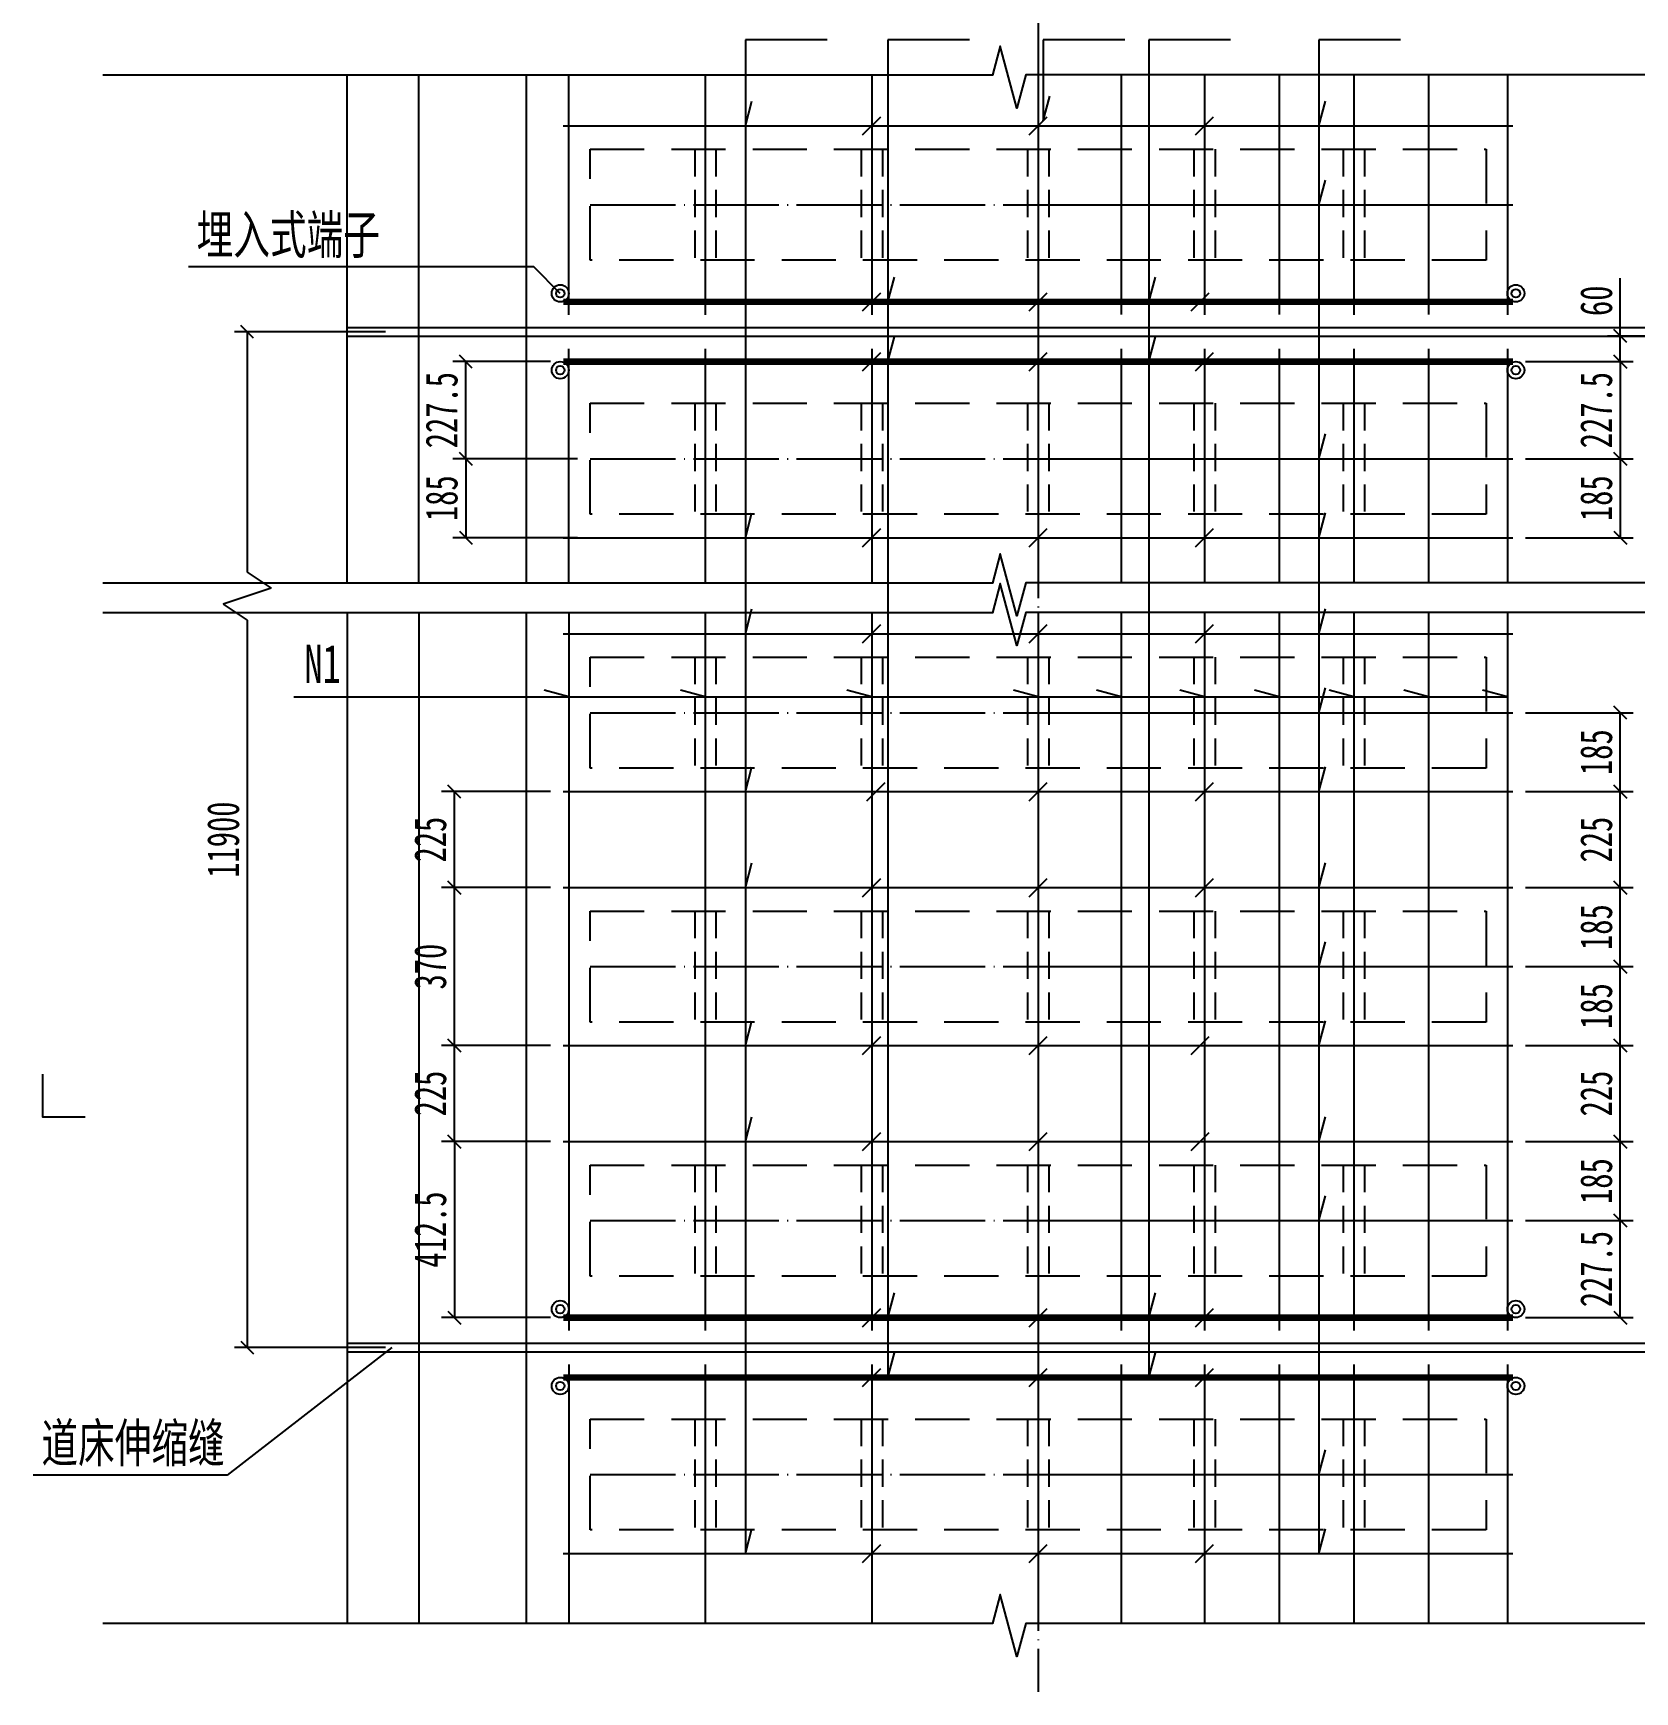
# Model space of a CAD drawing. Header units: millimetres. Extents: x 751 to 23969, y -17237 to -4028.
# Drawn here: x 6598 to 10353, y -15271 to -11384 of the extents above; entities that cross this region are included whole.
import ezdxf

# ---------------------------------------------------------------- set-up
doc = ezdxf.new("R2010")
doc.units = ezdxf.units.MM
doc.linetypes.add('DASHED', pattern=[19.05, 12.7, -6.35])
doc.linetypes.add('DOTE', pattern=[2.42, 2, -0.2, 0.02, -0.2])
doc.layers.get('Defpoints').update_dxf_attribs({"color": 250})
for name, color, linetype in [('DOT', 6, 'DOTE'), ('标注', 3, 'Continuous'), ('粗实线', 4, 'Continuous'), ('钢筋', 4, 'Continuous')]:
    doc.layers.add(name, color=color, linetype=linetype)
doc.styles.add('宋体', font='SimSun.ttf', dxfattribs={"width": 0.7})
doc.dimstyles.new('1比30', dxfattribs={"dimscale": 30, "dimtxt": 2.5, "dimasz": 1, "dimexe": 1, "dimexo": 1, "dimtad": 3, "dimdec": 0, "dimzin": 0, "dimdsep": 46, "dimtxsty": '宋体', "dimblk": 'OBLIQUE', "dimcen": 0.09, "dimadec": 0, "dimazin": 0, "dimtfac": 1, "dimtdec": 0, "dimtofl": 0, "dimtmove": 0, "dimatfit": 3, "dimfxl": 0, "dimtolj": 1, "dimtzin": 0, "dimarcsym": 0})

# ---------------------------------------------------------------- blocks, each defined once
blk = doc.blocks.new('_Oblique')
at = {"color": 0, "linetype": 'ByBlock', "lineweight": -2}
blk.add_line((-0.5, -0.5), (0.5, 0.5), dxfattribs=at)
blk = doc.blocks.new('*D23')
at = {"layer": 'Defpoints', "color": 0, "transparency": 16777216}
for p in [(7585.6, -13756.5), (7840.9, -13756.5), (7840.9, -13981.5)]:
    blk.add_point(p, dxfattribs=at)
at = {"layer": '标注', "color": 0, "lineweight": -2, "transparency": 16777216}
for p, q in [((7810.9, -13756.5), (7555.6, -13756.5)), ((7585.6, -13981.5), (7585.6, -13756.5)), ((7810.9, -13981.5), (7555.6, -13981.5))]:
    blk.add_line(p, q, dxfattribs=at)
at = {"layer": '标注', "color": 0, "lineweight": -2, "transparency": 16777216, "xscale": 30, "yscale": 30, "zscale": 30}
for p, rotation in [((7585.6, -13756.5), 90), ((7585.6, -13981.5), 270)]:
    blk.add_blockref('_Oblique', p, dxfattribs=dict(at, rotation=rotation))
at = {"layer": '标注', "color": 0, "transparency": 16777216, "insert": (7529.4, -13869), "char_height": 75, "attachment_point": 5, "rotation": 90, "style": '宋体'}
blk.add_mtext('\\A1;225', dxfattribs=at)
blk = doc.blocks.new('*D24')
at = {"layer": 'Defpoints', "color": 0, "transparency": 16777216}
for p in [(7585.6, -13386.5), (7840.9, -13386.5), (7840.9, -13756.5)]:
    blk.add_point(p, dxfattribs=at)
at = {"layer": '标注', "color": 0, "lineweight": -2, "transparency": 16777216}
for p, q in [((7810.9, -13386.5), (7555.6, -13386.5)), ((7585.6, -13756.5), (7585.6, -13386.5)), ((7810.9, -13756.5), (7555.6, -13756.5))]:
    blk.add_line(p, q, dxfattribs=at)
at = {"layer": '标注', "color": 0, "lineweight": -2, "transparency": 16777216, "xscale": 30, "yscale": 30, "zscale": 30}
for p, rotation in [((7585.6, -13386.5), 90), ((7585.6, -13756.5), 270)]:
    blk.add_blockref('_Oblique', p, dxfattribs=dict(at, rotation=rotation))
at = {"layer": '标注', "color": 0, "transparency": 16777216, "insert": (7529.4, -13571.5), "char_height": 75, "attachment_point": 5, "rotation": 90, "style": '宋体'}
blk.add_mtext('\\A1;370', dxfattribs=at)
blk = doc.blocks.new('*D25')
at = {"layer": 'Defpoints', "color": 0, "transparency": 16777216}
for p in [(7585.6, -13161.5), (7840.9, -13161.5), (7840.9, -13386.5)]:
    blk.add_point(p, dxfattribs=at)
at = {"layer": '标注', "color": 0, "lineweight": -2, "transparency": 16777216}
for p, q in [((7810.9, -13161.5), (7555.6, -13161.5)), ((7585.6, -13386.5), (7585.6, -13161.5)), ((7810.9, -13386.5), (7555.6, -13386.5))]:
    blk.add_line(p, q, dxfattribs=at)
at = {"layer": '标注', "color": 0, "lineweight": -2, "transparency": 16777216, "xscale": 30, "yscale": 30, "zscale": 30}
for p, rotation in [((7585.6, -13161.5), 90), ((7585.6, -13386.5), 270)]:
    blk.add_blockref('_Oblique', p, dxfattribs=dict(at, rotation=rotation))
at = {"layer": '标注', "color": 0, "transparency": 16777216, "insert": (7529.4, -13274), "char_height": 75, "attachment_point": 5, "rotation": 90, "style": '宋体'}
blk.add_mtext('\\A1;225', dxfattribs=at)
blk = doc.blocks.new('*D11')
at = {"layer": 'Defpoints', "color": 0, "transparency": 16777216}
for p in [(7612.2, -12154), (7840.9, -12154), (7903.8, -12381.5)]:
    blk.add_point(p, dxfattribs=at)
at = {"layer": '标注', "color": 0, "lineweight": -2, "transparency": 16777216}
for p, q in [((7810.9, -12154), (7582.2, -12154)), ((7612.2, -12381.5), (7612.2, -12154)), ((7873.8, -12381.5), (7582.2, -12381.5))]:
    blk.add_line(p, q, dxfattribs=at)
at = {"layer": '标注', "color": 0, "lineweight": -2, "transparency": 16777216, "xscale": 30, "yscale": 30, "zscale": 30}
for p, rotation in [((7612.2, -12154), 90), ((7612.2, -12381.5), 270)]:
    blk.add_blockref('_Oblique', p, dxfattribs=dict(at, rotation=rotation))
at = {"layer": '标注', "color": 0, "transparency": 16777216, "insert": (7556, -12267.7), "char_height": 75, "attachment_point": 5, "rotation": 90, "style": '宋体'}
blk.add_mtext('\\A1;227.5', dxfattribs=at)
blk = doc.blocks.new('*D26')
at = {"layer": 'Defpoints', "color": 0, "transparency": 16777216}
for p in [(7840.9, -13981.5), (7585.6, -14394), (7840.9, -14394)]:
    blk.add_point(p, dxfattribs=at)
at = {"layer": '标注', "color": 0, "lineweight": -2, "transparency": 16777216}
for p, q in [((7810.9, -13981.5), (7555.6, -13981.5)), ((7585.6, -13981.5), (7585.6, -14394)), ((7810.9, -14394), (7555.6, -14394))]:
    blk.add_line(p, q, dxfattribs=at)
at = {"layer": '标注', "color": 0, "lineweight": -2, "transparency": 16777216, "xscale": 30, "yscale": 30, "zscale": 30}
for p, rotation in [((7585.6, -13981.5), 90), ((7585.6, -14394), 270)]:
    blk.add_blockref('_Oblique', p, dxfattribs=dict(at, rotation=rotation))
at = {"layer": '标注', "color": 0, "transparency": 16777216, "insert": (7529.4, -14187.7), "char_height": 75, "attachment_point": 5, "rotation": 90, "style": '宋体'}
blk.add_mtext('\\A1;412.5', dxfattribs=at)
blk = doc.blocks.new('*D27')
at = {"layer": 'Defpoints', "color": 0, "transparency": 16777216}
for p in [(7903.8, -12381.5), (7612.2, -12566.5), (7903.8, -12566.5)]:
    blk.add_point(p, dxfattribs=at)
at = {"layer": '标注', "color": 0, "lineweight": -2, "transparency": 16777216}
for p, q in [((7873.8, -12381.5), (7582.2, -12381.5)), ((7612.2, -12381.5), (7612.2, -12566.5)), ((7873.8, -12566.5), (7582.2, -12566.5))]:
    blk.add_line(p, q, dxfattribs=at)
at = {"layer": '标注', "color": 0, "lineweight": -2, "transparency": 16777216, "xscale": 30, "yscale": 30, "zscale": 30}
for p, rotation in [((7612.2, -12381.5), 90), ((7612.2, -12566.5), 270)]:
    blk.add_blockref('_Oblique', p, dxfattribs=dict(at, rotation=rotation))
at = {"layer": '标注', "color": 0, "transparency": 16777216, "insert": (7556, -12474), "char_height": 75, "attachment_point": 5, "rotation": 90, "style": '宋体'}
blk.add_mtext('\\A1;185', dxfattribs=at)
blk = doc.blocks.new('*D28')
at = {"layer": 'Defpoints', "color": 0, "transparency": 16777216}
for p in [(10066.7, -12154), (10066.7, -12381.5), (10318.6, -12381.5)]:
    blk.add_point(p, dxfattribs=at)
at = {"layer": '标注', "color": 0, "lineweight": -2, "transparency": 16777216}
for p, q in [((10096.7, -12154), (10348.6, -12154)), ((10318.6, -12154), (10318.6, -12381.5)), ((10096.7, -12381.5), (10348.6, -12381.5))]:
    blk.add_line(p, q, dxfattribs=at)
at = {"layer": '标注', "color": 0, "lineweight": -2, "transparency": 16777216, "xscale": 30, "yscale": 30, "zscale": 30}
for p, rotation in [((10318.6, -12154), 90), ((10318.6, -12381.5), 270)]:
    blk.add_blockref('_Oblique', p, dxfattribs=dict(at, rotation=rotation))
at = {"layer": '标注', "color": 0, "transparency": 16777216, "insert": (10262.4, -12267.7), "char_height": 75, "attachment_point": 5, "rotation": 90, "style": '宋体'}
blk.add_mtext('\\A1;227.5', dxfattribs=at)
blk = doc.blocks.new('*D29')
at = {"layer": 'Defpoints', "color": 0, "transparency": 16777216}
for p in [(10066.7, -12381.5), (10066.7, -12566.5), (10318.6, -12566.5)]:
    blk.add_point(p, dxfattribs=at)
at = {"layer": '标注', "color": 0, "lineweight": -2, "transparency": 16777216}
for p, q in [((10096.7, -12381.5), (10348.6, -12381.5)), ((10318.6, -12381.5), (10318.6, -12566.5)), ((10096.7, -12566.5), (10348.6, -12566.5))]:
    blk.add_line(p, q, dxfattribs=at)
at = {"layer": '标注', "color": 0, "lineweight": -2, "transparency": 16777216, "xscale": 30, "yscale": 30, "zscale": 30}
for p, rotation in [((10318.6, -12381.5), 90), ((10318.6, -12566.5), 270)]:
    blk.add_blockref('_Oblique', p, dxfattribs=dict(at, rotation=rotation))
at = {"layer": '标注', "color": 0, "transparency": 16777216, "insert": (10262.4, -12474), "char_height": 75, "attachment_point": 5, "rotation": 90, "style": '宋体'}
blk.add_mtext('\\A1;185', dxfattribs=at)
blk = doc.blocks.new('*D30')
at = {"layer": 'Defpoints', "color": 0, "transparency": 16777216}
for p in [(10066.7, -14166.5), (10318.6, -14166.5), (10066.7, -14394)]:
    blk.add_point(p, dxfattribs=at)
at = {"layer": '标注', "color": 0, "lineweight": -2, "transparency": 16777216}
for p, q in [((10096.7, -14166.5), (10348.6, -14166.5)), ((10318.6, -14394), (10318.6, -14166.5)), ((10096.7, -14394), (10348.6, -14394))]:
    blk.add_line(p, q, dxfattribs=at)
at = {"layer": '标注', "color": 0, "lineweight": -2, "transparency": 16777216, "xscale": 30, "yscale": 30, "zscale": 30}
for p, rotation in [((10318.6, -14166.5), 90), ((10318.6, -14394), 270)]:
    blk.add_blockref('_Oblique', p, dxfattribs=dict(at, rotation=rotation))
at = {"layer": '标注', "color": 0, "transparency": 16777216, "insert": (10262.4, -14280.2), "char_height": 75, "attachment_point": 5, "rotation": 90, "style": '宋体'}
blk.add_mtext('\\A1;227.5', dxfattribs=at)
blk = doc.blocks.new('*D31')
at = {"layer": 'Defpoints', "color": 0, "transparency": 16777216}
for p in [(10066.7, -13981.5), (10318.6, -13981.5), (10066.7, -14166.5)]:
    blk.add_point(p, dxfattribs=at)
at = {"layer": '标注', "color": 0, "lineweight": -2, "transparency": 16777216}
for p, q in [((10096.7, -13981.5), (10348.6, -13981.5)), ((10318.6, -14166.5), (10318.6, -13981.5)), ((10096.7, -14166.5), (10348.6, -14166.5))]:
    blk.add_line(p, q, dxfattribs=at)
at = {"layer": '标注', "color": 0, "lineweight": -2, "transparency": 16777216, "xscale": 30, "yscale": 30, "zscale": 30}
for p, rotation in [((10318.6, -13981.5), 90), ((10318.6, -14166.5), 270)]:
    blk.add_blockref('_Oblique', p, dxfattribs=dict(at, rotation=rotation))
at = {"layer": '标注', "color": 0, "transparency": 16777216, "insert": (10262.4, -14074), "char_height": 75, "attachment_point": 5, "rotation": 90, "style": '宋体'}
blk.add_mtext('\\A1;185', dxfattribs=at)
blk = doc.blocks.new('*D32')
at = {"layer": 'Defpoints', "color": 0, "transparency": 16777216}
for p in [(10066.7, -13756.5), (10318.6, -13756.5), (10066.7, -13981.5)]:
    blk.add_point(p, dxfattribs=at)
at = {"layer": '标注', "color": 0, "lineweight": -2, "transparency": 16777216}
for p, q in [((10096.7, -13756.5), (10348.6, -13756.5)), ((10318.6, -13981.5), (10318.6, -13756.5)), ((10096.7, -13981.5), (10348.6, -13981.5))]:
    blk.add_line(p, q, dxfattribs=at)
at = {"layer": '标注', "color": 0, "lineweight": -2, "transparency": 16777216, "xscale": 30, "yscale": 30, "zscale": 30}
for p, rotation in [((10318.6, -13756.5), 90), ((10318.6, -13981.5), 270)]:
    blk.add_blockref('_Oblique', p, dxfattribs=dict(at, rotation=rotation))
at = {"layer": '标注', "color": 0, "transparency": 16777216, "insert": (10262.4, -13869), "char_height": 75, "width": 104.12, "attachment_point": 5, "rotation": 90, "style": '宋体'}
blk.add_mtext('\\A1;225', dxfattribs=at)
blk = doc.blocks.new('*D33')
at = {"layer": 'Defpoints', "color": 0, "transparency": 16777216}
for p in [(10066.7, -13571.5), (10318.6, -13571.5), (10066.7, -13756.5)]:
    blk.add_point(p, dxfattribs=at)
at = {"layer": '标注', "color": 0, "lineweight": -2, "transparency": 16777216}
for p, q in [((10096.7, -13571.5), (10348.6, -13571.5)), ((10318.6, -13756.5), (10318.6, -13571.5)), ((10096.7, -13756.5), (10348.6, -13756.5))]:
    blk.add_line(p, q, dxfattribs=at)
at = {"layer": '标注', "color": 0, "lineweight": -2, "transparency": 16777216, "xscale": 30, "yscale": 30, "zscale": 30}
for p, rotation in [((10318.6, -13571.5), 90), ((10318.6, -13756.5), 270)]:
    blk.add_blockref('_Oblique', p, dxfattribs=dict(at, rotation=rotation))
at = {"layer": '标注', "color": 0, "transparency": 16777216, "insert": (10262.4, -13664), "char_height": 75, "attachment_point": 5, "rotation": 90, "style": '宋体'}
blk.add_mtext('\\A1;185', dxfattribs=at)
blk = doc.blocks.new('*D34')
at = {"layer": 'Defpoints', "color": 0, "transparency": 16777216}
for p in [(10066.7, -13386.5), (10318.6, -13386.5), (10066.7, -13571.5)]:
    blk.add_point(p, dxfattribs=at)
at = {"layer": '标注', "color": 0, "lineweight": -2, "transparency": 16777216}
for p, q in [((10096.7, -13386.5), (10348.6, -13386.5)), ((10318.6, -13571.5), (10318.6, -13386.5)), ((10096.7, -13571.5), (10348.6, -13571.5))]:
    blk.add_line(p, q, dxfattribs=at)
at = {"layer": '标注', "color": 0, "lineweight": -2, "transparency": 16777216, "xscale": 30, "yscale": 30, "zscale": 30}
for p, rotation in [((10318.6, -13386.5), 90), ((10318.6, -13571.5), 270)]:
    blk.add_blockref('_Oblique', p, dxfattribs=dict(at, rotation=rotation))
at = {"layer": '标注', "color": 0, "transparency": 16777216, "insert": (10262.4, -13479), "char_height": 75, "attachment_point": 5, "rotation": 90, "style": '宋体'}
blk.add_mtext('\\A1;185', dxfattribs=at)
blk = doc.blocks.new('*D35')
at = {"layer": 'Defpoints', "color": 0, "transparency": 16777216}
for p in [(10066.7, -13161.5), (10318.6, -13161.5), (10066.7, -13386.5)]:
    blk.add_point(p, dxfattribs=at)
at = {"layer": '标注', "color": 0, "lineweight": -2, "transparency": 16777216}
for p, q in [((10096.7, -13161.5), (10348.6, -13161.5)), ((10318.6, -13386.5), (10318.6, -13161.5)), ((10096.7, -13386.5), (10348.6, -13386.5))]:
    blk.add_line(p, q, dxfattribs=at)
at = {"layer": '标注', "color": 0, "lineweight": -2, "transparency": 16777216, "xscale": 30, "yscale": 30, "zscale": 30}
for p, rotation in [((10318.6, -13161.5), 90), ((10318.6, -13386.5), 270)]:
    blk.add_blockref('_Oblique', p, dxfattribs=dict(at, rotation=rotation))
at = {"layer": '标注', "color": 0, "transparency": 16777216, "insert": (10262.4, -13274), "char_height": 75, "attachment_point": 5, "rotation": 90, "style": '宋体'}
blk.add_mtext('\\A1;225', dxfattribs=at)
blk = doc.blocks.new('*D36')
at = {"layer": 'Defpoints', "color": 0, "transparency": 16777216}
for p in [(10066.7, -12976.5), (10318.6, -12976.5), (10066.7, -13161.5)]:
    blk.add_point(p, dxfattribs=at)
at = {"layer": '标注', "color": 0, "lineweight": -2, "transparency": 16777216}
for p, q in [((10096.7, -12976.5), (10348.6, -12976.5)), ((10318.6, -13161.5), (10318.6, -12976.5)), ((10096.7, -13161.5), (10348.6, -13161.5))]:
    blk.add_line(p, q, dxfattribs=at)
at = {"layer": '标注', "color": 0, "lineweight": -2, "transparency": 16777216, "xscale": 30, "yscale": 30, "zscale": 30}
for p, rotation in [((10318.6, -12976.5), 90), ((10318.6, -13161.5), 270)]:
    blk.add_blockref('_Oblique', p, dxfattribs=dict(at, rotation=rotation))
at = {"layer": '标注', "color": 0, "transparency": 16777216, "insert": (10262.4, -13069), "char_height": 75, "attachment_point": 5, "rotation": 90, "style": '宋体'}
blk.add_mtext('\\A1;185', dxfattribs=at)
blk = doc.blocks.new('*D13')
at = {"layer": 'Defpoints', "color": 0, "transparency": 16777216}
for p in [(7453.8, -12084), (7100.1, -14464), (7453.8, -14464)]:
    blk.add_point(p, dxfattribs=at)
at = {"layer": '标注', "color": 0, "lineweight": -2, "transparency": 16777216}
for p, q in [((7423.8, -12084), (7070.1, -12084)), ((7100.1, -12084), (7100.1, -12647.4)), ((7100.1, -12647.4), (7156.4, -12684.9)), ((7156.4, -12684.9), (7043.9, -12722.4)), ((7043.9, -12722.4), (7100.1, -12759.9)), ((7100.1, -12759.9), (7100.1, -14464)), ((7423.8, -14464), (7070.1, -14464))]:
    blk.add_line(p, q, dxfattribs=at)
at = {"layer": '标注', "color": 0, "lineweight": -2, "transparency": 16777216, "xscale": 30, "yscale": 30, "zscale": 30}
for p, rotation in [((7100.1, -12084), 90), ((7100.1, -14464), 270)]:
    blk.add_blockref('_Oblique', p, dxfattribs=dict(at, rotation=rotation))
at = {"layer": '标注', "color": 0, "transparency": 16777216, "insert": (7043.9, -13274), "char_height": 75, "attachment_point": 5, "rotation": 90, "style": '宋体'}
blk.add_mtext('\\A1;11900', dxfattribs=at)
blk = doc.blocks.new('*D43')
at = {"layer": 'Defpoints', "color": 0, "transparency": 16777216}
for p in [(10318.6, -12094), (10573.8, -12094), (10066.7, -12154)]:
    blk.add_point(p, dxfattribs=at)
at = {"layer": '标注', "color": 0, "lineweight": -2, "transparency": 16777216}
for p, q in [((10318.6, -12094), (10318.6, -11958.7)), ((10543.8, -12094), (10288.6, -12094)), ((10318.6, -12154), (10318.6, -12094)), ((10096.7, -12154), (10348.6, -12154))]:
    blk.add_line(p, q, dxfattribs=at)
at = {"layer": '标注', "color": 0, "lineweight": -2, "transparency": 16777216, "xscale": 30, "yscale": 30, "zscale": 30}
for p, rotation in [((10318.6, -12094), 90), ((10318.6, -12154), 270)]:
    blk.add_blockref('_Oblique', p, dxfattribs=dict(at, rotation=rotation))
at = {"layer": '标注', "color": 0, "transparency": 16777216, "insert": (10262.4, -12011.4), "char_height": 75, "attachment_point": 5, "rotation": 90, "style": '宋体'}
blk.add_mtext('\\A1;60', dxfattribs=at)

msp = doc.modelspace()

# ---------------------------------------------------------------- linework, layer by layer
for p, q in [((7333.89, -12672.76), (7333.89, -11482.83)), ((7502.47, -12672.76), (7502.47, -11482.83)), ((7753.83, -11482.83), (7753.83, -12672.76)), ((7333.89, -12073.99), (10573.78, -12073.99)), ((7333.89, -12093.99), (10573.78, -12093.99)), ((7333.89, -12742.43), (7333.89, -15110.86)), ((7502.47, -12742.43), (7502.47, -15110.86)), ((7753.83, -12742.43), (7753.83, -15110.86)), ((7333.89, -14453.99), (10573.78, -14453.99)), ((7333.89, -14473.99), (10573.78, -14473.99))]:
    msp.add_line(p, q)
at = {"linetype": 'DASHED', "ltscale": 5}
for p, q in [((8148.83, -11656.49), (8148.83, -11916.49)), ((8198.83, -11656.49), (8198.83, -11916.49)), ((8538.83, -11656.49), (8538.83, -11916.49)), ((8588.83, -11656.49), (8588.83, -11916.49)), ((8928.83, -11656.49), (8928.83, -11916.49)), ((8978.83, -11656.49), (8978.83, -11916.49)), ((9318.83, -11656.49), (9318.83, -11916.49)), ((9368.83, -11656.49), (9368.83, -11916.49)), ((9668.83, -11656.49), (9668.83, -11916.49)), ((9718.83, -11656.49), (9718.83, -11916.49)), ((8148.83, -12251.49), (8148.83, -12511.49)), ((8198.83, -12251.49), (8198.83, -12511.49)), ((8538.83, -12251.49), (8538.83, -12511.49)), ((8588.83, -12251.49), (8588.83, -12511.49)), ((8928.83, -12251.49), (8928.83, -12511.49)), ((8978.83, -12251.49), (8978.83, -12511.49)), ((9318.83, -12251.49), (9318.83, -12511.49)), ((9368.83, -12251.49), (9368.83, -12511.49)), ((9668.83, -12251.49), (9668.83, -12511.49)), ((9718.83, -12251.49), (9718.83, -12511.49)), ((8148.83, -12846.49), (8148.83, -13106.49)), ((8198.83, -12846.49), (8198.83, -13106.49)), ((8538.83, -12846.49), (8538.83, -13106.49)), ((8588.83, -12846.49), (8588.83, -13106.49)), ((8928.83, -12846.49), (8928.83, -13106.49)), ((8978.83, -12846.49), (8978.83, -13106.49)), ((9318.83, -12846.49), (9318.83, -13106.49)), ((9368.83, -12846.49), (9368.83, -13106.49)), ((9668.83, -12846.49), (9668.83, -13106.49)), ((9718.83, -12846.49), (9718.83, -13106.49)), ((8148.83, -13441.49), (8148.83, -13701.49)), ((8198.83, -13441.49), (8198.83, -13701.49)), ((8538.83, -13441.49), (8538.83, -13701.49)), ((8588.83, -13441.49), (8588.83, -13701.49)), ((8928.83, -13441.49), (8928.83, -13701.49)), ((8978.83, -13441.49), (8978.83, -13701.49)), ((9318.83, -13441.49), (9318.83, -13701.49)), ((9368.83, -13441.49), (9368.83, -13701.49)), ((9668.83, -13441.49), (9668.83, -13701.49)), ((9718.83, -13441.49), (9718.83, -13701.49)), ((8148.83, -14036.49), (8148.83, -14296.49)), ((8198.83, -14036.49), (8198.83, -14296.49)), ((8538.83, -14036.49), (8538.83, -14296.49)), ((8588.83, -14036.49), (8588.83, -14296.49)), ((8928.83, -14036.49), (8928.83, -14296.49)), ((8978.83, -14036.49), (8978.83, -14296.49)), ((9318.83, -14036.49), (9318.83, -14296.49)), ((9368.83, -14036.49), (9368.83, -14296.49)), ((9668.83, -14036.49), (9668.83, -14296.49)), ((9718.83, -14036.49), (9718.83, -14296.49)), ((8148.83, -14631.49), (8148.83, -14891.49)), ((8198.83, -14631.49), (8198.83, -14891.49)), ((8538.83, -14631.49), (8538.83, -14891.49)), ((8588.83, -14631.49), (8588.83, -14891.49)), ((8928.83, -14631.49), (8928.83, -14891.49)), ((8978.83, -14631.49), (8978.83, -14891.49)), ((9318.83, -14631.49), (9318.83, -14891.49)), ((9368.83, -14631.49), (9368.83, -14891.49)), ((9668.83, -14631.49), (9668.83, -14891.49)), ((9718.83, -14631.49), (9718.83, -14891.49))]:
    msp.add_line(p, q, dxfattribs=at)
for points in [[(11110.73, -11482.35), (8924.73, -11482.35), (8903.97, -11559.83), (8865.03, -11414.52), (8846.73, -11482.83), (6761.82, -11482.83)], [(11110.73, -12672.28), (8924.73, -12672.28), (8903.97, -12749.77), (8865.03, -12604.46), (8846.73, -12672.76), (6761.82, -12672.76)], [(11110.73, -12741.95), (8924.73, -12741.95), (8903.97, -12819.43), (8865.03, -12674.13), (8846.73, -12742.43), (6761.82, -12742.43)], [(11110.73, -15110.38), (8924.73, -15110.38), (8903.97, -15187.86), (8865.03, -15042.55), (8846.73, -15110.86), (6761.82, -15110.86)]]:
    msp.add_lwpolyline(points)
at = {"linetype": 'DASHED', "ltscale": 10}
for points in [[(7903.83, -11656.49), (10003.83, -11656.49), (10003.83, -11916.49), (7903.83, -11916.49)], [(7903.83, -12251.49), (10003.83, -12251.49), (10003.83, -12511.49), (7903.83, -12511.49)], [(7903.83, -12846.49), (10003.83, -12846.49), (10003.83, -13106.49), (7903.83, -13106.49)], [(7903.83, -13441.49), (10003.83, -13441.49), (10003.83, -13701.49), (7903.83, -13701.49)], [(7903.83, -14036.49), (10003.83, -14036.49), (10003.83, -14296.49), (7903.83, -14296.49)], [(7903.83, -14631.49), (10003.83, -14631.49), (10003.83, -14891.49), (7903.83, -14891.49)]]:
    msp.add_lwpolyline(points, close=True, dxfattribs=at)
for centre, radius in [((7833.83, -11993.99), 20), ((7833.83, -11993.99), 10), ((10073.83, -11993.99), 20), ((10073.83, -11993.99), 10), ((7833.83, -12173.99), 20), ((7833.83, -12173.99), 10), ((10073.83, -12173.99), 20), ((10073.83, -12173.99), 10), ((7833.83, -14373.99), 20), ((7833.83, -14373.99), 10), ((10073.83, -14373.99), 20), ((10073.83, -14373.99), 10), ((7833.83, -14553.99), 20), ((10073.83, -14553.99), 20), ((7833.83, -14553.99), 10), ((10073.83, -14553.99), 10)]:
    msp.add_circle(centre, radius)
at = {"layer": 'DOT', "ltscale": 100}
for p, q in [((8953.83, -11297.82), (8953.83, -15270.71)), ((7903.83, -11786.49), (10003.83, -11786.49)), ((7903.83, -12381.49), (10003.83, -12381.49)), ((7903.83, -12976.49), (10003.83, -12976.49)), ((7903.83, -13571.49), (10003.83, -13571.49)), ((7903.83, -14166.49), (10003.83, -14166.49)), ((7903.83, -14761.49), (10003.83, -14761.49))]:
    msp.add_line(p, q, dxfattribs=at)
at = {"layer": '标注'}
for p, q in [((8267.63, -11399.87), (8267.63, -14946.49)), ((8459.07, -11399.87), (8267.63, -11399.87)), ((8601.61, -11399.87), (8601.61, -14533.99)), ((8793.05, -11399.87), (8601.61, -11399.87)), ((8965.7, -11399.87), (8965.7, -11589.63)), ((9157.14, -11399.87), (8965.7, -11399.87)), ((9213.79, -11399.87), (9213.79, -14533.99)), ((9405.23, -11399.87), (9213.79, -11399.87)), ((9612.05, -11399.87), (9612.05, -14946.49)), ((9803.49, -11399.87), (9612.05, -11399.87)), ((8965.7, -11589.63), (8981.23, -11531.67)), ((8267.63, -11601.49), (8283.16, -11543.54)), ((9612.05, -11601.49), (9627.57, -11543.54)), ((9612.05, -11786.49), (9627.57, -11728.54)), ((7771.6, -11931.76), (6962.09, -11931.76)), ((7833.83, -11993.99), (7771.6, -11931.76)), ((8601.61, -12013.99), (8617.14, -11956.04)), ((9213.79, -12013.99), (9229.32, -11956.04)), ((8601.61, -12153.99), (8617.14, -12096.04)), ((9213.79, -12153.99), (9229.32, -12096.04)), ((9612.05, -12381.49), (9627.57, -12323.54)), ((9612.05, -12381.49), (9627.57, -12323.54)), ((8267.63, -12566.49), (8283.16, -12508.54)), ((9612.05, -12566.49), (9627.57, -12508.54)), ((8267.63, -12791.49), (8283.16, -12733.54)), ((9612.05, -12791.49), (9627.57, -12733.54)), ((7209.34, -12939.47), (10053.83, -12939.47)), ((7853.83, -12939.47), (7795.88, -12923.94)), ((8173.83, -12939.47), (8115.88, -12923.94)), ((8563.83, -12939.47), (8505.88, -12923.94)), ((8953.83, -12939.47), (8895.88, -12923.94)), ((9148.83, -12939.47), (9090.88, -12923.94)), ((9343.83, -12939.47), (9285.88, -12923.94)), ((9518.83, -12939.47), (9460.88, -12923.94)), ((9612.05, -12976.49), (9627.57, -12918.54)), ((9612.05, -12976.49), (9627.57, -12918.54)), ((9693.83, -12939.47), (9635.88, -12923.94)), ((9868.83, -12939.47), (9810.88, -12923.94)), ((10053.83, -12939.47), (9995.88, -12923.94)), ((8267.63, -13161.49), (8283.16, -13103.54)), ((9612.05, -13161.49), (9627.57, -13103.54)), ((8267.63, -13386.49), (8283.16, -13328.54)), ((9612.05, -13386.49), (9627.57, -13328.54)), ((9612.05, -13571.49), (9627.57, -13513.54)), ((9612.05, -13571.49), (9627.57, -13513.54)), ((8267.63, -13756.49), (8283.16, -13698.54)), ((9612.05, -13756.49), (9627.57, -13698.54)), ((8267.63, -13981.49), (8283.16, -13923.54)), ((9612.05, -13981.49), (9627.57, -13923.54)), ((9612.05, -14166.49), (9627.57, -14108.54)), ((9612.05, -14166.49), (9627.57, -14108.54)), ((8601.61, -14393.99), (8617.14, -14336.04)), ((9213.79, -14393.99), (9229.32, -14336.04)), ((7438.89, -14463.99), (7052.68, -14762.9)), ((8601.61, -14533.99), (8617.14, -14476.04)), ((9213.79, -14533.99), (9229.32, -14476.04)), ((9612.05, -14761.49), (9627.57, -14703.54)), ((9612.05, -14761.49), (9627.57, -14703.54)), ((7052.68, -14762.9), (6598.23, -14762.9)), ((8267.63, -14946.49), (8283.16, -14888.54)), ((9612.05, -14946.49), (9627.57, -14888.54))]:
    msp.add_line(p, q, dxfattribs=at)
at = {"layer": '粗实线'}
msp.add_lwpolyline([(6619.98, -13823.77), (6619.98, -13923.77), (6719.98, -13923.77)], dxfattribs=at)
at = {"layer": '钢筋'}
for p, q in [((7853.83, -12043.99), (7853.83, -11482.83)), ((8173.83, -11482.83), (8173.83, -12043.99)), ((8563.83, -11482.83), (8563.83, -12043.99)), ((8953.83, -11482.35), (8953.83, -12043.99)), ((8953.83, -11482.35), (8953.83, -12043.99)), ((9148.83, -11482.35), (9148.83, -12043.52)), ((9343.83, -11482.83), (9343.83, -12043.99)), ((9518.83, -11482.35), (9518.83, -12043.52)), ((9693.83, -11482.83), (9693.83, -12043.99)), ((9868.83, -11482.35), (9868.83, -12043.52)), ((10053.83, -11482.83), (10053.83, -12043.99)), ((8542.62, -11622.71), (8585.05, -11580.28)), ((8932.62, -11622.71), (8975.05, -11580.28)), ((9322.62, -11622.71), (9365.05, -11580.28)), ((7840.93, -11601.49), (10066.74, -11601.49)), ((8953.83, -11786.49), (10066.74, -11786.49)), ((8542.62, -12035.21), (8585.05, -11992.78)), ((8932.62, -12035.21), (8975.05, -11992.78)), ((9312.62, -12035.21), (9355.05, -11992.78)), ((7853.83, -12672.76), (7853.83, -12123.99)), ((8173.83, -12123.99), (8173.83, -12672.76)), ((8563.83, -12123.99), (8563.83, -12672.76)), ((8953.83, -12123.99), (8953.83, -12672.28)), ((8953.83, -12123.99), (8953.83, -12672.28)), ((9148.83, -12123.99), (9148.83, -12672.76)), ((9343.83, -12123.99), (9343.83, -12672.76)), ((9518.83, -12123.99), (9518.83, -12672.76)), ((9693.83, -12123.99), (9693.83, -12672.76)), ((9868.83, -12123.99), (9868.83, -12672.76)), ((10053.83, -12123.99), (10053.83, -12672.76)), ((8542.62, -12175.21), (8585.05, -12132.78)), ((8932.62, -12175.21), (8975.05, -12132.78)), ((9322.62, -12175.21), (9365.05, -12132.78)), ((8953.83, -12381.49), (10066.74, -12381.49)), ((8542.62, -12587.71), (8585.05, -12545.28)), ((8932.62, -12587.71), (8975.05, -12545.28)), ((9322.62, -12587.71), (9365.05, -12545.28)), ((7840.93, -12566.49), (10066.74, -12566.49)), ((7853.83, -12742.43), (7853.83, -14423.99)), ((8173.83, -12742.43), (8173.83, -14423.99)), ((8563.83, -12742.43), (8563.83, -14423.99)), ((8953.83, -12741.95), (8953.83, -15110.38)), ((9148.83, -12742.43), (9148.83, -14423.99)), ((9343.83, -12742.43), (9343.83, -14423.99)), ((9518.83, -12742.43), (9518.83, -14423.99)), ((9693.83, -12742.43), (9693.83, -14423.99)), ((9868.83, -12742.43), (9868.83, -14423.99)), ((10053.83, -12742.43), (10053.83, -14423.99)), ((8542.62, -12812.71), (8585.05, -12770.28)), ((8932.62, -12812.71), (8975.05, -12770.28)), ((9322.62, -12812.71), (9365.05, -12770.28)), ((7840.93, -12791.49), (10066.74, -12791.49)), ((8953.83, -12976.49), (10066.74, -12976.49)), ((7840.93, -13161.49), (10066.74, -13161.49)), ((8552.62, -13182.71), (8595.05, -13140.28)), ((8932.62, -13182.71), (8975.05, -13140.28)), ((9322.62, -13182.71), (9365.05, -13140.28)), ((8542.62, -13407.71), (8585.05, -13365.28)), ((8932.62, -13407.71), (8975.05, -13365.28)), ((9322.62, -13407.71), (9365.05, -13365.28)), ((7840.93, -13386.49), (10066.74, -13386.49)), ((8953.83, -13571.49), (10066.74, -13571.49)), ((7840.93, -13756.49), (10066.74, -13756.49)), ((8542.62, -13777.71), (8585.05, -13735.28)), ((8932.62, -13777.71), (8975.05, -13735.28)), ((9312.62, -13777.71), (9355.05, -13735.28)), ((7840.93, -13981.49), (10066.74, -13981.49)), ((8542.62, -14002.71), (8585.05, -13960.28)), ((8932.62, -14002.71), (8975.05, -13960.28)), ((9312.62, -14002.71), (9355.05, -13960.28)), ((8953.83, -14166.49), (10066.74, -14166.49)), ((8542.62, -14415.21), (8585.05, -14372.78)), ((8932.62, -14415.21), (8975.05, -14372.78)), ((9322.62, -14415.21), (9365.05, -14372.78)), ((7853.83, -14503.99), (7853.83, -15110.86)), ((8173.83, -14503.99), (8173.83, -15110.86)), ((8542.62, -14555.21), (8585.05, -14512.78)), ((8563.83, -14503.99), (8563.83, -15110.86)), ((8932.62, -14555.21), (8975.05, -14512.78)), ((9148.83, -14503.99), (9148.83, -15110.86)), ((9322.62, -14555.21), (9365.05, -14512.78)), ((9343.83, -14503.99), (9343.83, -15110.86)), ((9518.83, -14503.99), (9518.83, -15110.86)), ((9693.83, -14503.99), (9693.83, -15110.86)), ((9868.83, -14503.99), (9868.83, -15110.86)), ((10053.83, -14503.99), (10053.83, -15110.86)), ((8953.83, -14761.49), (10066.74, -14761.49)), ((7840.93, -14946.49), (10066.74, -14946.49)), ((8542.62, -14967.71), (8585.05, -14925.28)), ((8932.62, -14967.71), (8975.05, -14925.28)), ((9322.62, -14967.71), (9365.05, -14925.28))]:
    msp.add_line(p, q, dxfattribs=at)
at = {"layer": '钢筋', "const_width": 15}
for points in [[(7840.93, -12013.99), (10066.74, -12013.99)], [(7840.93, -12153.99), (10066.74, -12153.99)], [(7840.93, -14393.99), (10066.74, -14393.99)], [(7840.93, -14533.99), (10066.74, -14533.99)]]:
    msp.add_lwpolyline(points, dxfattribs=at)

# ---------------------------------------------------------------- texts
at = {"layer": '标注', "style": '宋体', "width": 0.7}
for s, p in [('埋入式端子', (6981.44, -11901.34)), ('N1', (7233.85, -12907.01)), ('道床伸缩缝', (6617.58, -14732.48))]:
    msp.add_text(s, height=90, dxfattribs=at).set_placement(p)

# ---------------------------------------------------------------- dimensions: what is measured, and where the dimension line sits
at = {"layer": '标注'}
dim = msp.add_linear_dim(base=(10318.6, -12093.99), p1=(10066.74, -12153.99), p2=(10573.78, -12093.99), angle=90, dimstyle='1比30', dxfattribs=at)
dim.commit()
dim.dimension.update_dxf_attribs({"geometry": '*D43', "text_midpoint": (10318.6, -12011.37), "dimtype": 160})
dim = msp.add_linear_dim(base=(7100.12, -14463.99), p1=(7453.83, -12083.99), p2=(7453.83, -14463.99), angle=90, text='11900', dimstyle='1比30', dxfattribs=at)
dim.commit()
dim.dimension.update_dxf_attribs({"geometry": '*D13', "text_midpoint": (7043.87, -13273.99)})
for base, p1, p2, picture, middle in [((7612.21, -12153.99), (7903.83, -12381.49), (7840.93, -12153.99), '*D11', (7612.21, -12267.74)), ((10318.6, -12381.49), (10066.74, -12153.99), (10066.74, -12381.49), '*D28', (10318.6, -12267.74)), ((10318.6, -14166.49), (10066.74, -14393.99), (10066.74, -14166.49), '*D30', (10318.6, -14280.24))]:
    dim = msp.add_linear_dim(base=base, p1=p1, p2=p2, angle=90, dimstyle='1比30', override={"dimdec": 1}, dxfattribs=at)
    dim.commit()
    dim.dimension.update_dxf_attribs({"geometry": picture, "text_midpoint": middle, "dimtype": 160})
for base, p1, p2, picture, middle in [((7612.21, -12566.49), (7903.83, -12381.49), (7903.83, -12566.49), '*D27', (7555.96, -12473.99)), ((10318.6, -12566.49), (10066.74, -12381.49), (10066.74, -12566.49), '*D29', (10262.35, -12473.99)), ((10318.6, -13981.49), (10066.74, -14166.49), (10066.74, -13981.49), '*D31', (10262.35, -14073.99))]:
    dim = msp.add_linear_dim(base=base, p1=p1, p2=p2, angle=90, dimstyle='1比30', dxfattribs=at)
    dim.commit()
    dim.dimension.update_dxf_attribs({"geometry": picture, "text_midpoint": middle})
for base, p1, p2, override, picture, middle in [((10318.6, -12976.49), (10066.74, -13161.49), (10066.74, -12976.49), {"dimtmove": 1}, '*D36', (10262.35, -13068.99)), ((7585.61, -13161.49), (7840.93, -13386.49), (7840.93, -13161.49), {"dimtmove": 1}, '*D25', (7529.36, -13273.99)), ((10318.6, -13161.49), (10066.74, -13386.49), (10066.74, -13161.49), {"dimtmove": 1}, '*D35', (10262.35, -13273.99)), ((7585.61, -13386.49), (7840.93, -13756.49), (7840.93, -13386.49), {"dimtmove": 1}, '*D24', (7529.36, -13571.49)), ((10318.6, -13386.49), (10066.74, -13571.49), (10066.74, -13386.49), {"dimtmove": 1}, '*D34', (10262.35, -13478.99)), ((10318.6, -13571.49), (10066.74, -13756.49), (10066.74, -13571.49), {"dimtmove": 1}, '*D33', (10262.35, -13663.99)), ((7585.61, -13756.49), (7840.93, -13981.49), (7840.93, -13756.49), {"dimtmove": 1}, '*D23', (7529.36, -13868.99)), ((10318.6, -13756.49), (10066.74, -13981.49), (10066.74, -13756.49), {"dimtmove": 1}, '*D32', (10262.35, -13868.99)), ((7585.61, -14393.99), (7840.93, -13981.49), (7840.93, -14393.99), {"dimdec": 1}, '*D26', (7529.36, -14187.74))]:
    dim = msp.add_linear_dim(base=base, p1=p1, p2=p2, angle=90, dimstyle='1比30', override=override, dxfattribs=at)
    dim.commit()
    dim.dimension.update_dxf_attribs({"geometry": picture, "text_midpoint": middle})

doc.saveas('drawing.dxf')
